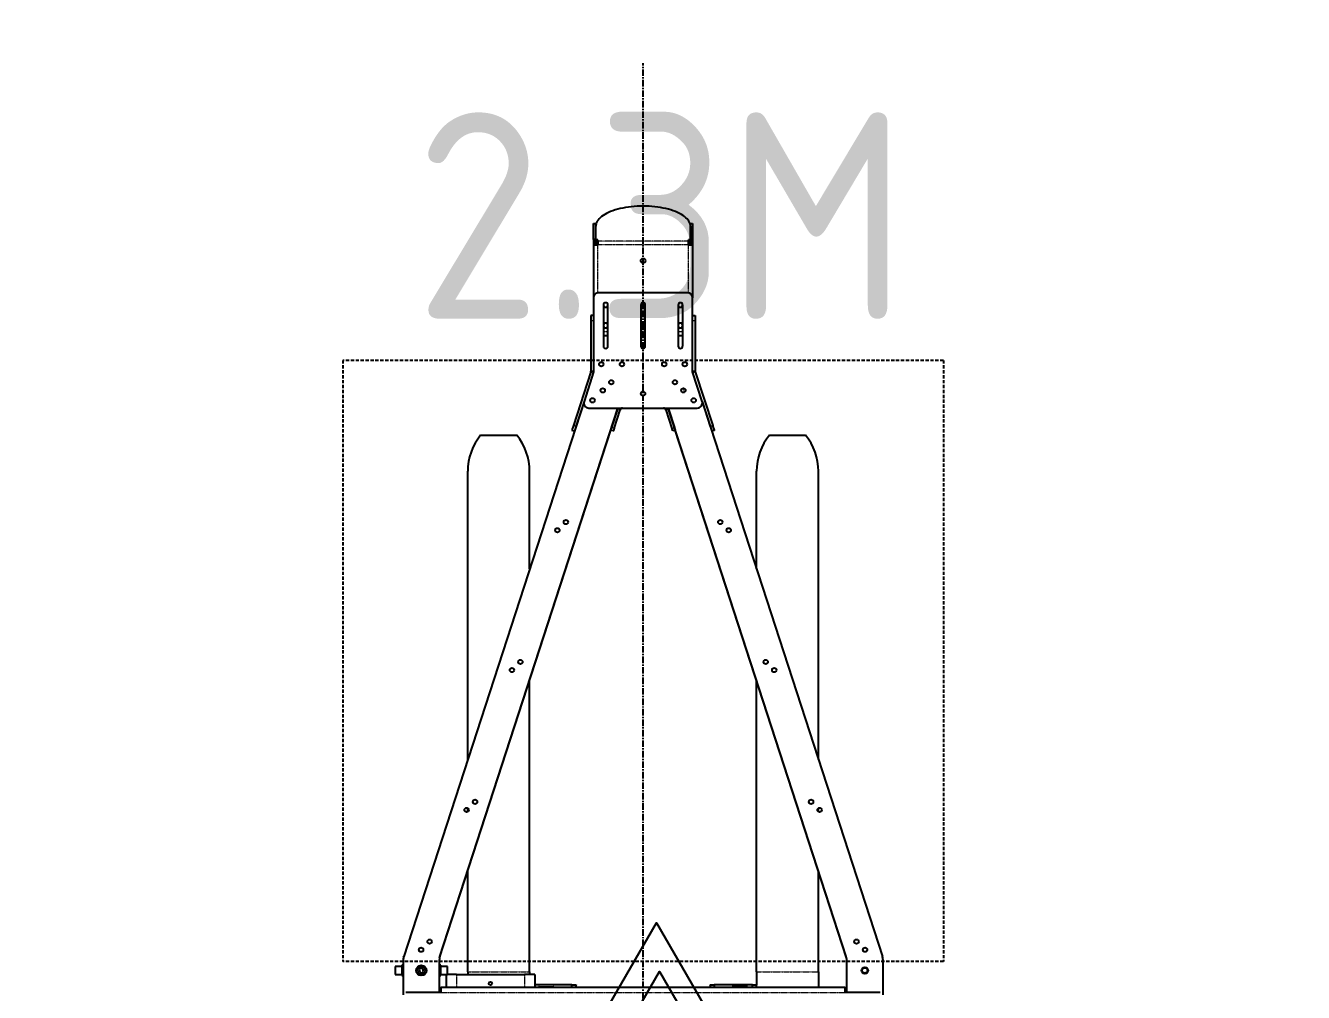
# Model space of a CAD drawing. Header units: millimetres. Extents: x -18594 to 273470, y -238787 to 48452.
# Drawn here: x 205808 to 208286, y -27308 to -25434 of the extents above; entities that cross this region are included whole.
import ezdxf

# ---------------------------------------------------------------- set-up
doc = ezdxf.new("R2010")
doc.units = ezdxf.units.MM
for name, pattern in [('Xref AGV layout$0$CENTERX2', [20.32, 12.7, -2.54, 2.54, -2.54]), ('Xref AGV layout$0$HIDDEN', [9.525, 6.35, -3.175]), ('Xref AGV layout$0$PHANTOM', [2.5, 1.25, -0.25, 0.25, -0.25, 0.25, -0.25])]:
    doc.linetypes.add(name, pattern=pattern)
doc.layers.add('AM_BOR', color=4, linetype='Continuous', lineweight=25)
doc.layers.add('Xref AGV layout$0$ANNOTATION', color=5, linetype='Continuous')
doc.layers.add('Xref AGV layout$0$Xref Armco Fork Traffic$0$Text', color=40, linetype='Continuous')
doc.layers.add('Xref AGV layout$0$Ndc8_Home_Charger', color=1, linetype='Continuous', true_color=0xff0000)
doc.styles.add('Xref AGV layout$0$Xref Armco Fork Traffic$0$STANDARD', font='ISOCP.SHX')

# ---------------------------------------------------------------- blocks, each defined once
blk = doc.blocks.new('Xref AGV layout$0$A$C6D3E55E3')
at = {"color": 7, "linetype": 'Continuous', "lineweight": 25}
for p, q in [((1732.4, 1586.3), (1730.9, 1585.8)), ((1737.1, 1586.8), (1805.7, 1586.8)), ((655.2, 1236.3), (1730.9, 1585.8)), ((1800.7, 1581.8), (1800.7, 1513.8)), ((1730.9, 1515.8), (668.2, 1170.6)), ((1733.9, 1516.6), (710.8, 1184.1)), ((1800.7, 1516.8), (1737.1, 1516.8)), ((1790.7, 729.8), (1790.7, 1513.8)), ((1800.7, 1513.8), (1790.7, 1513.8)), ((1349.2, 1461.8), (790.7, 1461.8)), ((1450.6, 1461.8), (1443.5, 1461.8)), ((1760.7, 1461.8), (1565.4, 1461.8)), ((1760.7, 1461.8), (1790.7, 1461.8)), ((720.7, 1366.8), (720.7, 1436.8)), ((979.9, 1341.8), (790.7, 1341.8)), ((1760.7, 1341.8), (1196.1, 1341.8)), ((1760.7, 1341.8), (1785.7, 1341.8)), ((1785.7, 1333.8), (1785.7, 1341.8)), ((1785.7, 1341.8), (1786.4, 1341.8)), ((1790.7, 1341.8), (1786.4, 1341.8)), ((1786.4, 1333.8), (1785.7, 1333.8)), ((1785.7, 1333.8), (1785.7, 1259.8)), ((1790.7, 1333.8), (1786.4, 1333.8)), ((1789.7, 1323.3), (1789.7, 1295.7)), ((1790.1, 1324.2), (1790.6, 1324.7)), ((1790.6, 1294.4), (1790.1, 1294.9)), ((598.2, 1223.1), (702.1, 1256.8)), ((655.2, 1236.3), (703.6, 1252.1)), ((711.6, 1259.9), (713.1, 1255.1)), ((1785.7, 1251.8), (1785.7, 1259.8)), ((1785.7, 1259.8), (1786.4, 1259.8)), ((1786.4, 1251.8), (1785.7, 1251.8)), ((1786.4, 1259.8), (1790.7, 1259.8)), ((1786.4, 1251.8), (1790.7, 1251.8)), ((310.2, 1213.8), (310.2, 1217.8)), ((310.2, 1217.8), (341.6, 1217.8)), ((341.6, 1217.8), (341.6, 1213.8)), ((341.6, 1217.8), (351.8, 1217.8)), ((351.8, 1209.8), (351.8, 1217.8)), ((351.8, 1217.8), (454.7, 1217.8)), ((598.2, 1217.8), (454.7, 1217.8)), ((489, 1217.8), (489, 1222.8)), ((489, 1222.8), (499, 1222.8)), ((499, 1222.8), (596.7, 1222.8)), ((655.2, 1236.3), (598.2, 1217.8)), ((668.2, 1016.8), (668.2, 1226.8)), ((341.6, 1213.8), (310.2, 1213.8)), ((315.8, 1213.7), (342.3, 1213.7)), ((341.6, 1213.8), (351.8, 1213.8)), ((342.3, 1213.7), (342.3, 1209.8)), ((342.3, 1213.7), (346, 1213.7)), ((344.5, 1209.8), (342.3, 1209.8)), ((351.8, 1209.8), (344.5, 1209.8)), ((346, 1213.7), (346, 1209.8)), ((346, 1213.3), (351.8, 1213.3)), ((444.7, 1207.8), (444.7, 1035.8)), ((548.2, 1198.6), (468.2, 1198.6)), ((468.2, 1190.1), (548.2, 1190.1)), ((528.2, 1198.6), (528.2, 1190.1)), ((670.2, 1170.9), (668.2, 1170.3)), ((670.2, 1170.9), (706, 1182.6)), ((671.7, 1166.2), (707.6, 1177.8)), ((710.8, 1184.1), (712.3, 1179.4)), ((464, 1122.5), (464, 1121.2)), ((464.4, 1123.7), (465.5, 1123.7)), ((465.5, 1125.1), (465.5, 1123.7)), ((467.5, 1126), (467.5, 1117.6)), ((548.2, 1126.1), (468.2, 1126.1)), ((468.2, 1117.6), (548.2, 1117.6)), ((528.2, 1126.1), (528.2, 1117.6)), ((670.2, 1072.7), (668.2, 1073.3)), ((1730.9, 727.8), (668.2, 1073.1)), ((706, 1061.1), (670.2, 1072.7)), ((707.6, 1065.8), (671.7, 1077.5)), ((548.2, 1053.6), (468.2, 1053.6)), ((468.2, 1045.1), (548.2, 1045.1)), ((528.2, 1053.6), (528.2, 1045.1)), ((712.3, 1064.3), (710.8, 1059.5)), ((1733.9, 727.1), (710.8, 1059.5)), ((310.2, 1025.8), (310.2, 1029.8)), ((310.2, 1029.8), (341.6, 1029.8)), ((341.6, 1025.8), (310.2, 1025.8)), ((342.3, 1029.9), (315.8, 1029.9)), ((341.6, 1029.8), (341.6, 1025.8)), ((341.6, 1029.8), (351.8, 1029.8)), ((341.6, 1025.8), (351.8, 1025.8)), ((342.3, 1033.8), (342.3, 1029.9)), ((344.5, 1033.8), (342.3, 1033.8)), ((346, 1029.9), (342.3, 1029.9)), ((344.5, 1033.8), (351.8, 1033.8)), ((346, 1033.8), (346, 1029.9)), ((346, 1030.3), (351.8, 1030.3)), ((351.8, 1025.8), (351.8, 1033.8)), ((351.8, 1025.8), (454.7, 1025.8)), ((454.7, 1025.8), (598.2, 1025.8)), ((489, 1025.8), (489, 1020.8)), ((489, 1020.8), (499, 1020.8)), ((499, 1020.8), (596.7, 1020.8)), ((598.2, 1025.8), (655.2, 1007.3)), ((598.2, 1020.6), (702.1, 986.8)), ((655.2, 1007.3), (703.6, 991.6)), ((655.2, 1007.3), (1730.9, 657.8)), ((1785.7, 983.8), (1785.7, 991.8)), ((1785.7, 991.8), (1786.4, 991.8)), ((1790.7, 991.8), (1786.4, 991.8)), ((713.1, 988.5), (711.6, 983.7)), ((1786.4, 983.8), (1785.7, 983.8)), ((1785.7, 983.8), (1785.7, 911.8)), ((1790.7, 983.8), (1786.4, 983.8)), ((1789.7, 920.3), (1789.7, 947.9)), ((1790.1, 948.8), (1790.6, 949.3)), ((1790.6, 919), (1790.1, 919.5)), ((979.9, 901.8), (790.7, 901.8)), ((1760.7, 901.8), (1196.1, 901.8)), ((1760.7, 901.8), (1765.7, 901.8)), ((1765.7, 911.8), (1790.7, 911.8)), ((1765.7, 911.8), (1765.7, 891.8)), ((720.7, 806.8), (720.7, 876.8)), ((1765.7, 759.8), (1765.7, 891.8)), ((1349.2, 781.8), (790.7, 781.8)), ((1450.6, 781.8), (1443.5, 781.8)), ((1760.7, 781.8), (1565.4, 781.8)), ((1760.7, 781.8), (1765.7, 781.8)), ((1765.7, 759.8), (1765.7, 742.3)), ((1800.7, 726.8), (1737.1, 726.8)), ((1748.2, 729.8), (1748.2, 726.8)), ((1768, 729.8), (1748.2, 729.8)), ((1750.7, 742.3), (1750.7, 729.8)), ((1765.6, 742.3), (1750.7, 742.3)), ((1765.7, 742.3), (1765.6, 742.3)), ((1765.7, 729.8), (1765.7, 742.3)), ((1765.7, 739.8), (1790.7, 739.8)), ((1768.2, 729.8), (1768, 729.8)), ((1768.2, 726.8), (1768.2, 729.8)), ((1790.7, 729.8), (1800.7, 729.8)), ((1800.7, 729.8), (1800.7, 661.8)), ((1754.9, 695), (1753.8, 690.5)), ((1759.3, 696.3), (1754.9, 695)), ((1762.7, 693.2), (1759.3, 696.3)), ((1753.8, 690.5), (1757.2, 687.3)), ((1757.2, 687.3), (1761.6, 688.7)), ((1761.6, 688.7), (1762.7, 693.2)), ((1732.4, 657.3), (1730.9, 657.8)), ((1737.1, 656.8), (1805.7, 656.8)), ((1748.2, 656.8), (1748.2, 653.8)), ((1748.2, 653.8), (1768.2, 653.8)), ((1750.7, 653.8), (1750.7, 641.3)), ((1765.7, 641.3), (1765.7, 653.8)), ((1768.2, 653.8), (1768.2, 656.8)), ((1750.7, 641.3), (1765.7, 641.3))]:
    blk.add_line(p, q, dxfattribs=at)
at = {"color": 8, "linetype": 'Xref AGV layout$0$PHANTOM', "lineweight": 18}
for p, q in [((1732.4, 1586.3), (1732.4, 1586.3)), ((1735.5, 1586.8), (1735.5, 1586.8)), ((1800.7, 729.8), (1800.7, 1513.8)), ((1760.7, 1341.8), (1760.7, 1461.8)), ((1786.4, 1341.8), (1786.4, 1333.8)), ((703.6, 1252.1), (702.1, 1256.8)), ((1786.4, 1259.8), (1786.4, 1251.8)), ((499, 1222.8), (499, 1217.8)), ((596.7, 1222.8), (596.7, 1217.8)), ((598.2, 1223.1), (599.8, 1218.3)), ((344.5, 1209.8), (344.5, 1033.8)), ((351.8, 1209.8), (351.8, 1033.8)), ((445, 1209.8), (351.8, 1209.8)), ((520.2, 1198.6), (520.2, 1190.1)), ((629.6, 1199.6), (637.5, 1202.2)), ((671.7, 1166.2), (670.2, 1170.9)), ((707.6, 1177.8), (706, 1182.6)), ((520.2, 1126.1), (520.2, 1117.6)), ((671.7, 1077.5), (670.2, 1072.7)), ((706, 1061.1), (707.6, 1065.8)), ((520.2, 1053.6), (520.2, 1045.1)), ((445, 1033.8), (351.8, 1033.8)), ((499, 1025.8), (499, 1020.8)), ((596.7, 1025.8), (596.7, 1020.8)), ((599.8, 1025.3), (598.2, 1020.6)), ((703.6, 991.6), (702.1, 986.8)), ((1786.4, 991.8), (1786.4, 983.8)), ((1760.7, 781.8), (1760.7, 901.8)), ((1765.7, 891.8), (1790.7, 891.8)), ((1765.7, 759.8), (1790.7, 759.8)), ((1732.4, 657.4), (1732.4, 657.3)), ((1735.5, 656.9), (1735.5, 656.8))]:
    blk.add_line(p, q, dxfattribs=at)
at = {"color": 7, "linetype": 'Continuous', "lineweight": 25, "flags": 128}
for points in [[(1790.6, 1324.7), (1790.7, 1324.7), (1790.7, 1324.8)], [(1790.7, 1294.2), (1790.7, 1294.3), (1790.6, 1294.4)], [(702.1, 1256.8), (703.9, 1257.4), (705.7, 1258), (707.4, 1258.5), (708.8, 1259), (710, 1259.4), (710.9, 1259.7), (711.4, 1259.8), (711.6, 1259.9)], [(315.8, 1213.7), (313.3, 1213.5), (310.9, 1213), (308.5, 1212.1), (306.1, 1210.8), (303.8, 1209.2), (301.5, 1207.3), (299.2, 1205), (297.1, 1202.4), (295, 1199.4), (292.9, 1196.2), (291, 1192.6), (289.2, 1188.8), (287.5, 1184.7), (285.8, 1180.4), (284.3, 1175.8), (283, 1171.1), (281.7, 1166.1), (280.6, 1161), (279.7, 1155.7), (278.8, 1150.2), (278.1, 1144.7), (277.6, 1139), (277.2, 1133.3), (277, 1127.6), (276.9, 1121.8), (277, 1116.1), (277.2, 1110.3), (277.6, 1104.6), (278.1, 1099), (278.8, 1093.4), (279.7, 1088), (280.6, 1082.7), (281.7, 1077.5), (283, 1072.6), (284.3, 1067.8), (285.8, 1063.2), (287.5, 1058.9), (289.2, 1054.8), (291, 1051), (292.9, 1047.5), (295, 1044.2), (297.1, 1041.3), (299.2, 1038.7), (301.5, 1036.4), (303.8, 1034.4), (306.1, 1032.8), (308.5, 1031.5), (310.9, 1030.6), (313.3, 1030.1), (315.8, 1029.9)], [(668.2, 1170.1), (668.7, 1170.3), (670.2, 1170.9)], [(706, 1182.6), (707, 1182.9), (707.9, 1183.2), (708.7, 1183.4), (709.4, 1183.7), (710, 1183.9), (710.4, 1184), (710.7, 1184.1), (710.8, 1184.1)], [(712.3, 1179.4), (712.3, 1179.4), (712, 1179.3), (711.5, 1179.1), (711, 1178.9), (710.2, 1178.7), (709.4, 1178.4), (708.5, 1178.1), (707.6, 1177.8)], [(465.5, 1123.7), (466, 1125.4), (466, 1125.4)], [(670.2, 1072.7), (668.7, 1073.3), (668.2, 1073.6)], [(707.6, 1065.8), (708.5, 1065.5), (709.4, 1065.2), (710.2, 1065), (711, 1064.7), (711.5, 1064.5), (712, 1064.4), (712.3, 1064.3), (712.3, 1064.3)], [(710.8, 1059.5), (710.7, 1059.5), (710.4, 1059.6), (710, 1059.8), (709.4, 1060), (708.7, 1060.2), (707.9, 1060.5), (707, 1060.8), (706, 1061.1)], [(702.1, 986.8), (703.9, 986.2), (705.7, 985.6), (707.4, 985.1), (708.8, 984.6), (710, 984.3), (710.9, 984), (711.4, 983.8), (711.6, 983.7)], [(1790.6, 949.3), (1790.7, 949.3), (1790.7, 949.4)], [(1790.7, 918.8), (1790.7, 918.9), (1790.6, 919)]]:
    blk.add_lwpolyline(points, dxfattribs=at)
at = {"color": 7, "linetype": 'Continuous', "lineweight": 25}
for centre, radius in [((1702.3, 1535.7), 4.25), ((1718.1, 1552.2), 4.25), ((1758.2, 1551.8), 6.22), ((1758.2, 1551.8), 5.25), ((1447, 1464.2), 4.25), ((1431.3, 1447.7), 4.25), ((1160.2, 1359.6), 4.25), ((1176, 1376.1), 4.25), ((904.9, 1288), 4.25), ((889.2, 1271.5), 4.25), ((653.2, 1219.9), 4.25), ((583.2, 1202.8), 4.25), ((633.9, 1200), 4.25), ((583.2, 1162.8), 4.25), ((618.1, 1183.5), 4.25), ((382.7, 1121.8), 4.5), ((640.2, 1121.8), 4.25), ((583.2, 1080.8), 4.25), ((583.2, 1040.8), 4.25), ((618.1, 1060.2), 4.25), ((633.9, 1043.7), 4.25), ((653.2, 1023.7), 4.25), ((889.2, 972.1), 4.25), ((904.9, 955.6), 4.25), ((1160.2, 884), 4.25), ((1176, 867.5), 4.25), ((1783.2, 825.8), 3.25), ((1431.3, 796), 4.25), ((1447, 779.5), 4.25), ((1702.3, 707.9), 4.25), ((1718.1, 691.4), 4.25), ((1758.2, 691.8), 10), ((1758.2, 691.8), 7.5)]:
    blk.add_circle(centre, radius, dxfattribs=at)
for centre, radius, start, end in [((1737.1, 1566.8), 20, 90, 108), ((1735.5, 1576.8), 10, 90, 108), ((1737.1, 1496.8), 20, 90, 108), ((790.7, 1351.3), 110.5, 90, 129.3076), ((790.7, 1452.3), 110.5, 230.6924, 270), ((1790.9, 1323.3), 1.2, 135, 180), ((1790.9, 1295.7), 1.2, 180, 225), ((454.7, 1207.8), 10, 90, 180), ((596.7, 1227.8), 5, 270, 288), ((596.7, 1227.8), 10, 270, 288), ((658.2, 1226.8), 10, 0, 108), ((468.2, 1194.3), 4.25, 90, 270), ((468.2, 1194.3), 4.5, 0, 70.8119), ((468.2, 1194.3), 4.5, 289.1881, 0), ((508.2, 1194.3), 4.5, 109.1881, 250.8119), ((508.2, 1194.3), 4.5, 0, 70.8119), ((508.2, 1194.3), 4.5, 289.1881, 0), ((548.2, 1194.3), 4.25, 270, 90), ((673.2, 1161.4), 5, 108, 180), ((468.2, 1121.8), 4.25, 90, 270), ((468.2, 1121.8), 4.5, 0, 70.8119), ((468.2, 1121.8), 4.5, 289.1881, 0), ((508.2, 1121.8), 4.5, 109.1881, 250.8119), ((508.2, 1121.8), 4.5, 0, 70.8119), ((508.2, 1121.8), 4.5, 289.1881, 0), ((548.2, 1121.8), 4.25, 270, 90), ((673.2, 1082.2), 5, 180, 252), ((468.2, 1049.3), 4.25, 90, 270), ((468.2, 1049.3), 4.5, 0, 70.8119), ((468.2, 1049.3), 4.5, 289.1881, 0), ((508.2, 1049.3), 4.5, 109.1881, 250.8119), ((508.2, 1049.3), 4.5, 0, 70.8119), ((508.2, 1049.3), 4.5, 289.1881, 0), ((548.2, 1049.3), 4.25, 270, 90), ((454.7, 1035.8), 10, 180, 270), ((596.7, 1015.8), 10, 72, 90), ((596.7, 1015.8), 5, 72, 90), ((658.2, 1016.8), 10, 252, 0), ((1790.9, 947.9), 1.2, 135, 180), ((1790.9, 920.3), 1.2, 180, 225), ((790.7, 791.3), 110.5, 90, 129.3076), ((790.7, 892.3), 110.5, 230.6924, 270), ((1737.1, 746.8), 20, 252, 270), ((1737.1, 676.8), 20, 252, 270), ((1735.5, 666.8), 10, 252, 270)]:
    blk.add_arc(centre, radius, start, end, dxfattribs=at)
at = {"layer": 'Xref AGV layout$0$ANNOTATION', "linetype": 'Xref AGV layout$0$HIDDEN'}
for p, q in [((575.7, 1704.3), (1740.7, 1704.3)), ((575.7, 1704.3), (575.7, 539.3)), ((1740.7, 1704.3), (1740.7, 539.3)), ((575.7, 539.3), (1740.7, 539.3))]:
    blk.add_line(p, q, dxfattribs=at)
at = {"layer": 'Xref AGV layout$0$ANNOTATION', "linetype": 'Xref AGV layout$0$CENTERX2'}
blk.add_line((3438.3, 1121.8), (0, 1121.8), dxfattribs=at)
blk = doc.blocks.new('Xref AGV layout')
at = {"layer": 'Xref AGV layout$0$Ndc8_Home_Charger'}
for points in [[(207331, -27692), (206731, -27692), (207031, -27173)], [(207336.9, -27786.3), (206736.9, -27786.3), (207036.9, -27267.3)]]:
    blk.add_lwpolyline(points, close=True, dxfattribs=at)
at = {"rotation": 270}
blk.add_blockref('Xref AGV layout$0$A$C6D3E55E3', (205883.3, -25507.4), dxfattribs=at)
at = {"layer": 'Xref AGV layout$0$Xref Armco Fork Traffic$0$Text', "insert": (207040.2, -24268.9), "char_height": 400, "attachment_point": 2, "style": 'Xref AGV layout$0$Xref Armco Fork Traffic$0$STANDARD'}
blk.add_mtext_dynamic_manual_height_columns('CLEARANCE HEIGHT 2.3M', width=1508.352, gutter_width=12.5, heights=[0], dxfattribs=at)

msp = doc.modelspace()

# ---------------------------------------------------------------- block references
at = {"layer": 'AM_BOR'}
msp.add_blockref('Xref AGV layout', (0, 0), dxfattribs=at)

doc.saveas('drawing.dxf')
